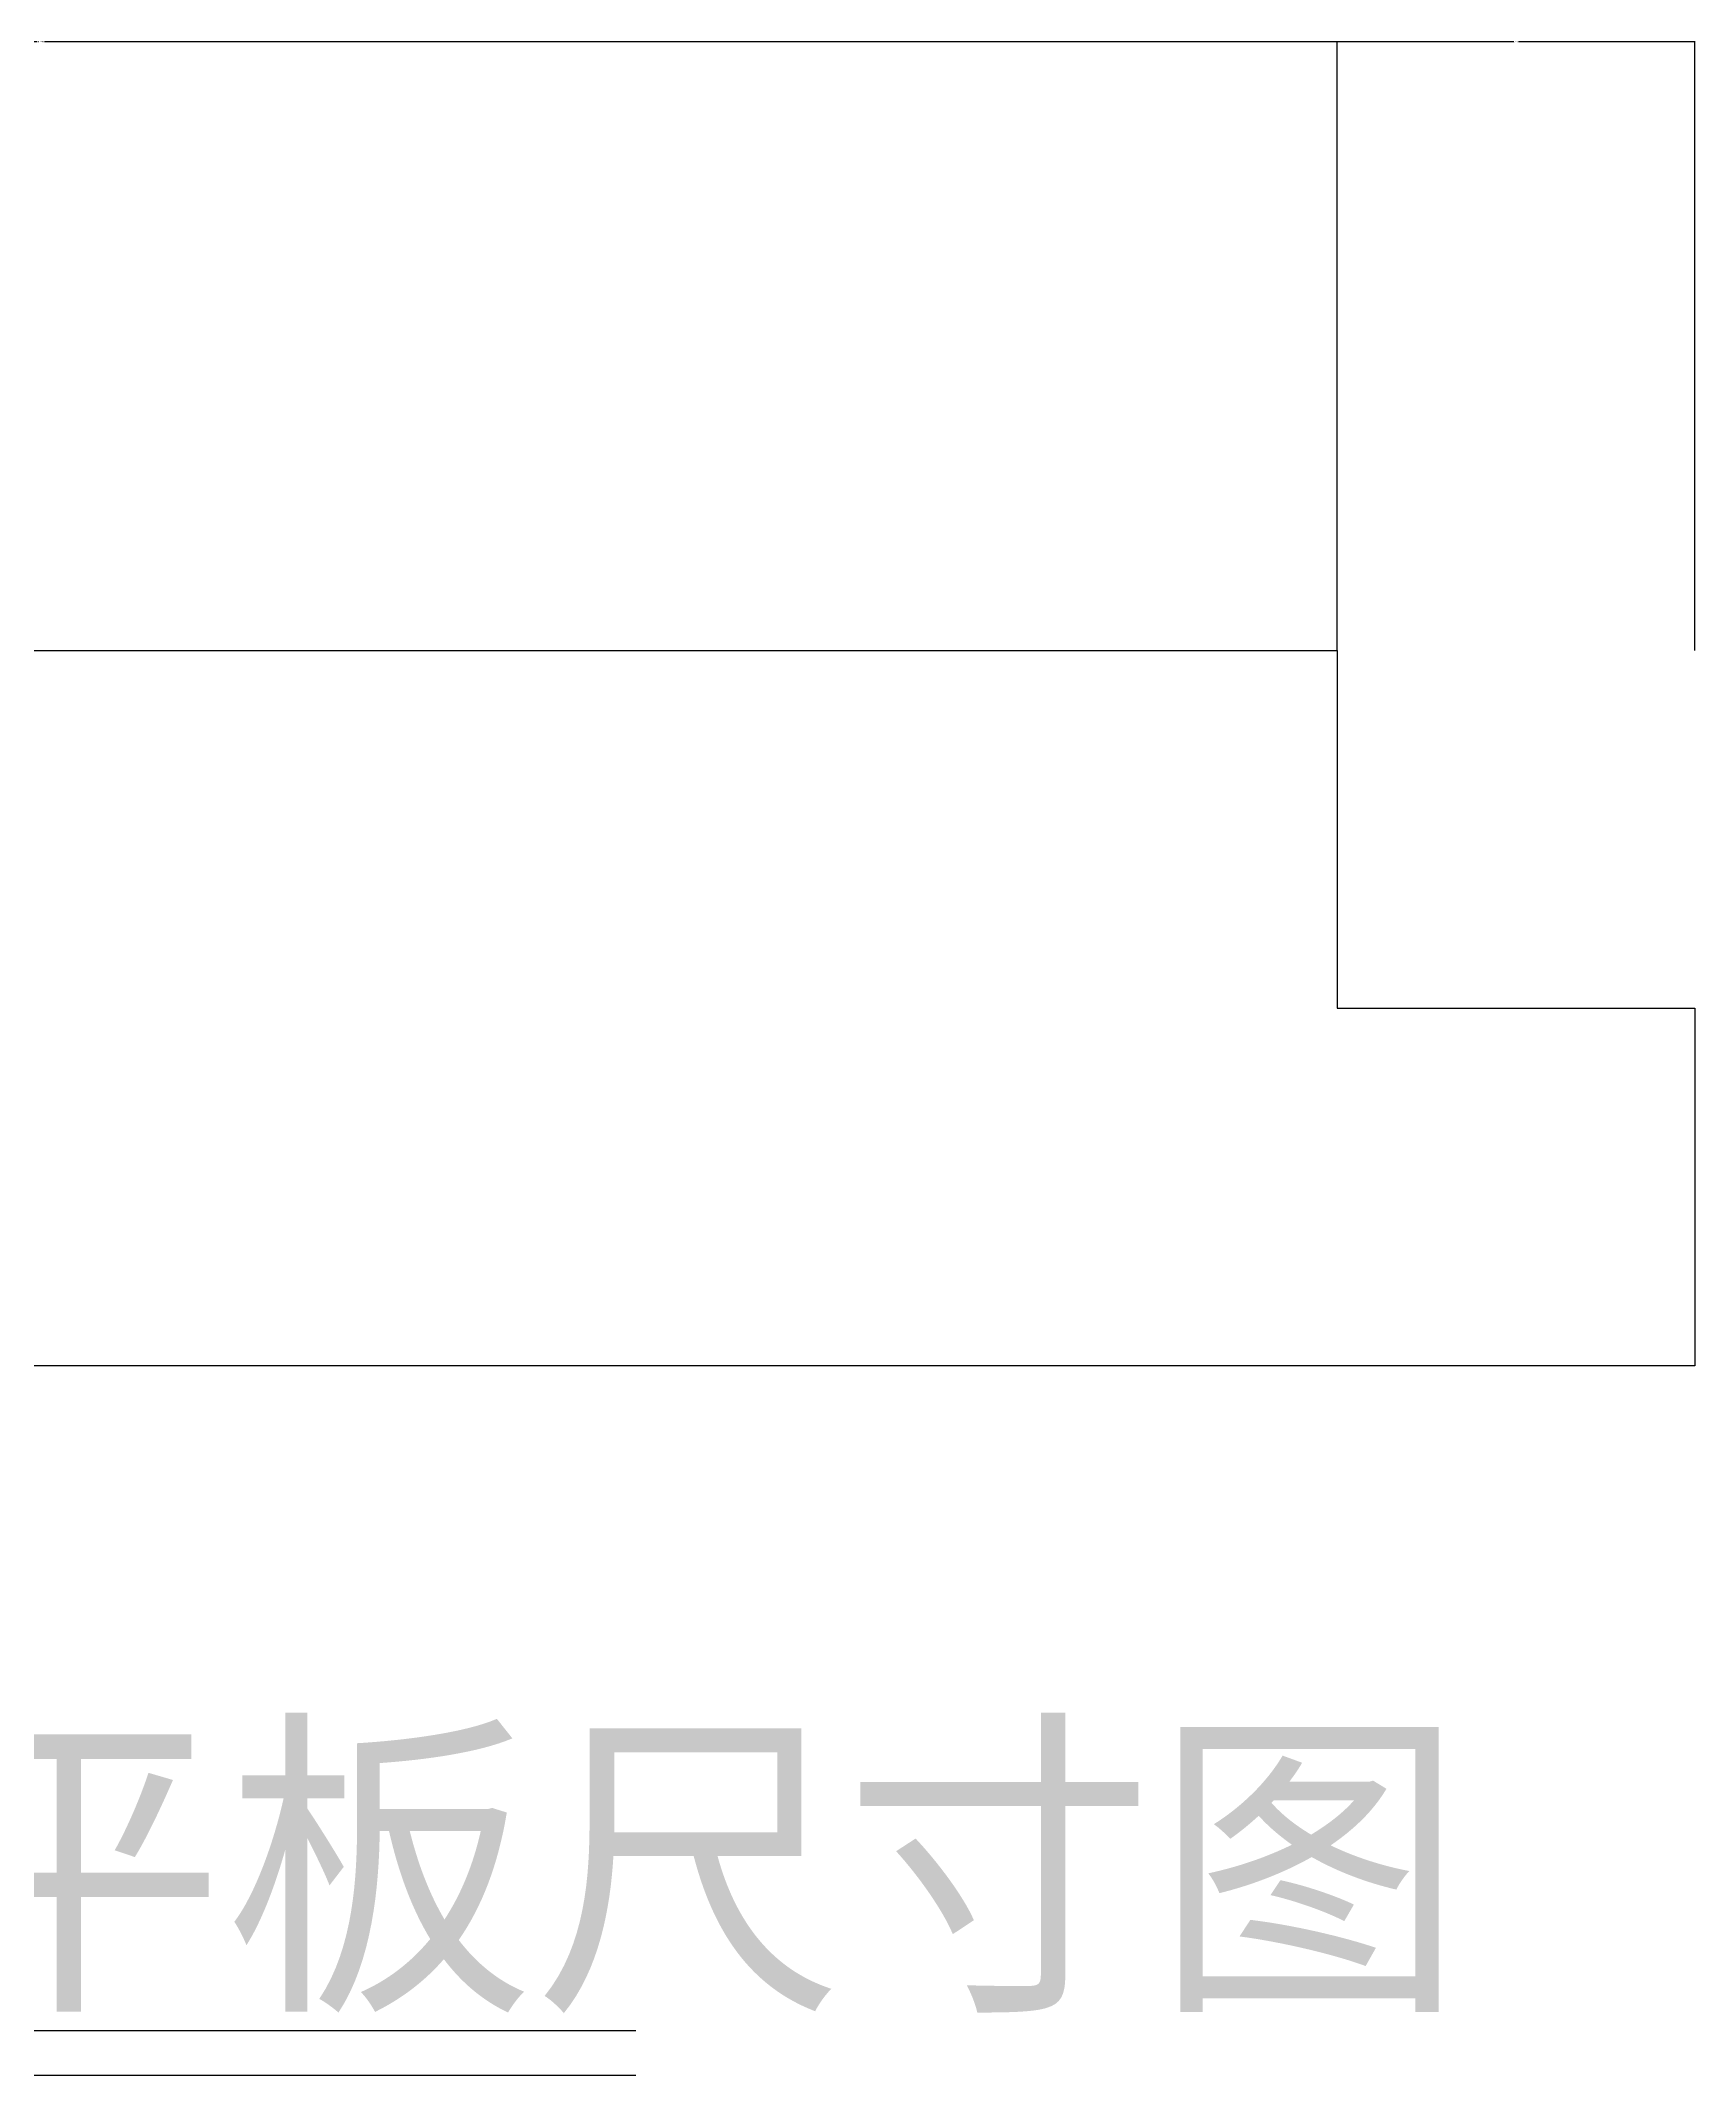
# Model space of a CAD drawing. Header units: metres. Extents: x -246 to 3512, y -2907 to 627.
# Drawn here: x 1011 to 2121, y -773 to 593 of the extents above; entities that cross this region are included whole.
import ezdxf

# ---------------------------------------------------------------- set-up
doc = ezdxf.new("R2010")
doc.units = ezdxf.units.M
for name, color, linetype in [('PUB_DIM', 3, 'Continuous'), ('PUB_TEXT', 7, 'Continuous'), ('PUB_WALL', 255, 'Continuous'), ('S_WALL', 255, 'Continuous')]:
    doc.layers.add(name, color=color, linetype=linetype)
doc.dimstyles.get("Standard").update_dxf_attribs({"dimtxt": 2.5, "dimasz": 2.5, "dimexe": 1.25, "dimexo": 0.625, "dimtad": 1, "dimcen": 2.5, "dimazin": 3, "dimtfac": 1, "dimtmove": 0, "dimatfit": 3})

# ---------------------------------------------------------------- blocks, each defined once
blk = doc.blocks.new('_CLOSEDFILLED')
at = {"color": 0, "linetype": 'BYBLOCK'}
blk.add_solid([(-1, 0.2), (0, 0), (-1, -0.2)], dxfattribs=at)
blk = doc.blocks.new('*D9')
for p, q in [((1999.55, 591.98), (1880.8, 591.98)), ((1881.05, 183.49), (1881.05, 591.98)), ((2121.3, 591.98), (2002.55, 591.98)), ((2121.05, 183.49), (2121.05, 591.98))]:
    blk.add_line(p, q)
at = {"layer": 'Defpoints'}
for p in [(2121.05, 591.98), (1881.05, 183.49), (2121.05, 183.49)]:
    blk.add_point(p, dxfattribs=at)
at = {"layer": 'PUB_DIM', "xscale": 0.25, "yscale": 0.25}
blk.add_blockref('_CLOSEDFILLED', (1881.05, 591.98), dxfattribs=at)
at = {"layer": 'PUB_DIM', "xscale": 0.25, "yscale": 0.25, "rotation": 180}
blk.add_blockref('_CLOSEDFILLED', (2121.05, 591.98), dxfattribs=at)
at = {"layer": 'PUB_DIM', "insert": (2001.05, 591.98), "char_height": 1, "attachment_point": 5}
blk.add_mtext('240', dxfattribs=at)
blk = doc.blocks.new('*D10')
for p, q in [((1008.55, 591.98), (140.8, 591.98)), ((141.05, 183.49), (141.05, 591.98)), ((1881.3, 591.98), (1013.55, 591.98)), ((1881.05, 183.49), (1881.05, 591.98))]:
    blk.add_line(p, q)
at = {"layer": 'Defpoints'}
for p in [(1881.05, 591.98), (141.05, 183.49), (1881.05, 183.49)]:
    blk.add_point(p, dxfattribs=at)
at = {"layer": 'PUB_DIM', "xscale": 0.25, "yscale": 0.25}
blk.add_blockref('_CLOSEDFILLED', (141.05, 591.98), dxfattribs=at)
at = {"layer": 'PUB_DIM', "xscale": 0.25, "yscale": 0.25, "rotation": 180}
blk.add_blockref('_CLOSEDFILLED', (1881.05, 591.98), dxfattribs=at)
at = {"layer": 'PUB_DIM', "insert": (1011.05, 591.98), "char_height": 1, "attachment_point": 5}
blk.add_mtext('B+240', dxfattribs=at)

msp = doc.modelspace()

# ---------------------------------------------------------------- linework, layer by layer
at = {"layer": 'PUB_TEXT'}
for points in [[(503.33, -742.51), (1410.42, -742.51)], [(503.33, -772.51), (1410.42, -772.51)]]:
    msp.add_lwpolyline(points, dxfattribs=at)
at = {"layer": 'PUB_WALL'}
msp.add_lwpolyline([(1881.05, 183.49), (1881.05, -56.51), (2121.05, -56.51), (2121.05, -296.51), (-98.95, -296.51), (-98.95, -56.51), (141.05, -56.51), (141.05, 183.49)], close=True, dxfattribs=at)
at = {"layer": 'S_WALL'}
for p, q in [((141.05, 183.49), (1881.05, 183.49)), ((1881.05, 183.49), (1881.05, -56.51)), ((1881.05, -56.51), (2121.05, -56.51)), ((2121.05, -56.51), (2121.05, -296.51)), ((2121.05, -296.51), (-98.95, -296.51))]:
    msp.add_line(p, q, dxfattribs=at)

# ---------------------------------------------------------------- texts
at = {"layer": 'PUB_TEXT'}
msp.add_text('上下平板尺寸图', height=160, dxfattribs=at).set_placement((510.23, -712.51))

# ---------------------------------------------------------------- dimensions: what is measured, and where the dimension line sits
at = {"layer": 'PUB_DIM'}
dim = msp.add_linear_dim(base=(1881.05, 591.98), p1=(1881.05, 183.49), p2=(141.05, 183.49), text='B+240', dimstyle='Standard', dxfattribs=at)
dim.commit()
dim.dimension.update_dxf_attribs({"geometry": '*D10', "text_midpoint": (1011.05, 591.98)})
dim = msp.add_linear_dim(base=(2121.05, 591.98), p1=(2121.05, 183.49), p2=(1881.05, 183.49), dimstyle='Standard', dxfattribs=at)
dim.commit()
dim.dimension.update_dxf_attribs({"geometry": '*D9', "text_midpoint": (2001.05, 591.98)})

doc.saveas('drawing.dxf')
